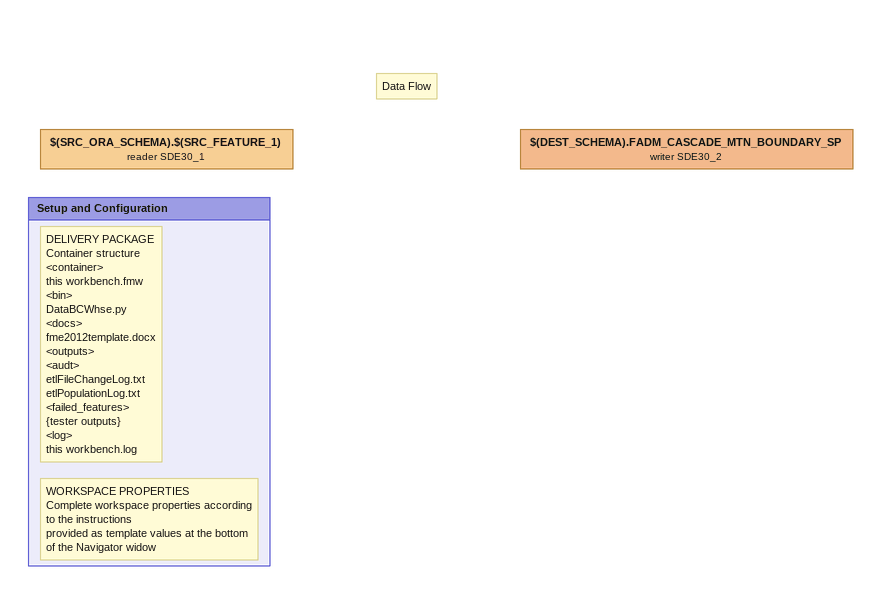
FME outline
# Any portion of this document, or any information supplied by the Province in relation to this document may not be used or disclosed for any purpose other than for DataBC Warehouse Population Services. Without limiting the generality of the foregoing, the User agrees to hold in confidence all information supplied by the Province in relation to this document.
$(SRC_ORA_SCHEMA).$(SRC_FEATURE_1) (reader SDE30_1)
Note: Data Flow
$(DEST_SCHEMA).FADM_CASCADE_MTN_BOUNDARY_SP (writer SDE30_2)

Bookmark: Setup and Configuration
Note: WORKSPACE PROPERTIES / Complete workspace properties according to the instructions / provided as template values at the bottom of the Navigator widow
Note: DELIVERY PACKAGE / Container structure / <container> / this workbench.fmw / <bin> / DataBCWhse.py / <docs> / fme2012template.docx / <outputs> / <audt> / etlFileChangeLog.txt / etlPopulationLog.txt / <failed_features> / {tester outputs} / <log> / this workbench.log
